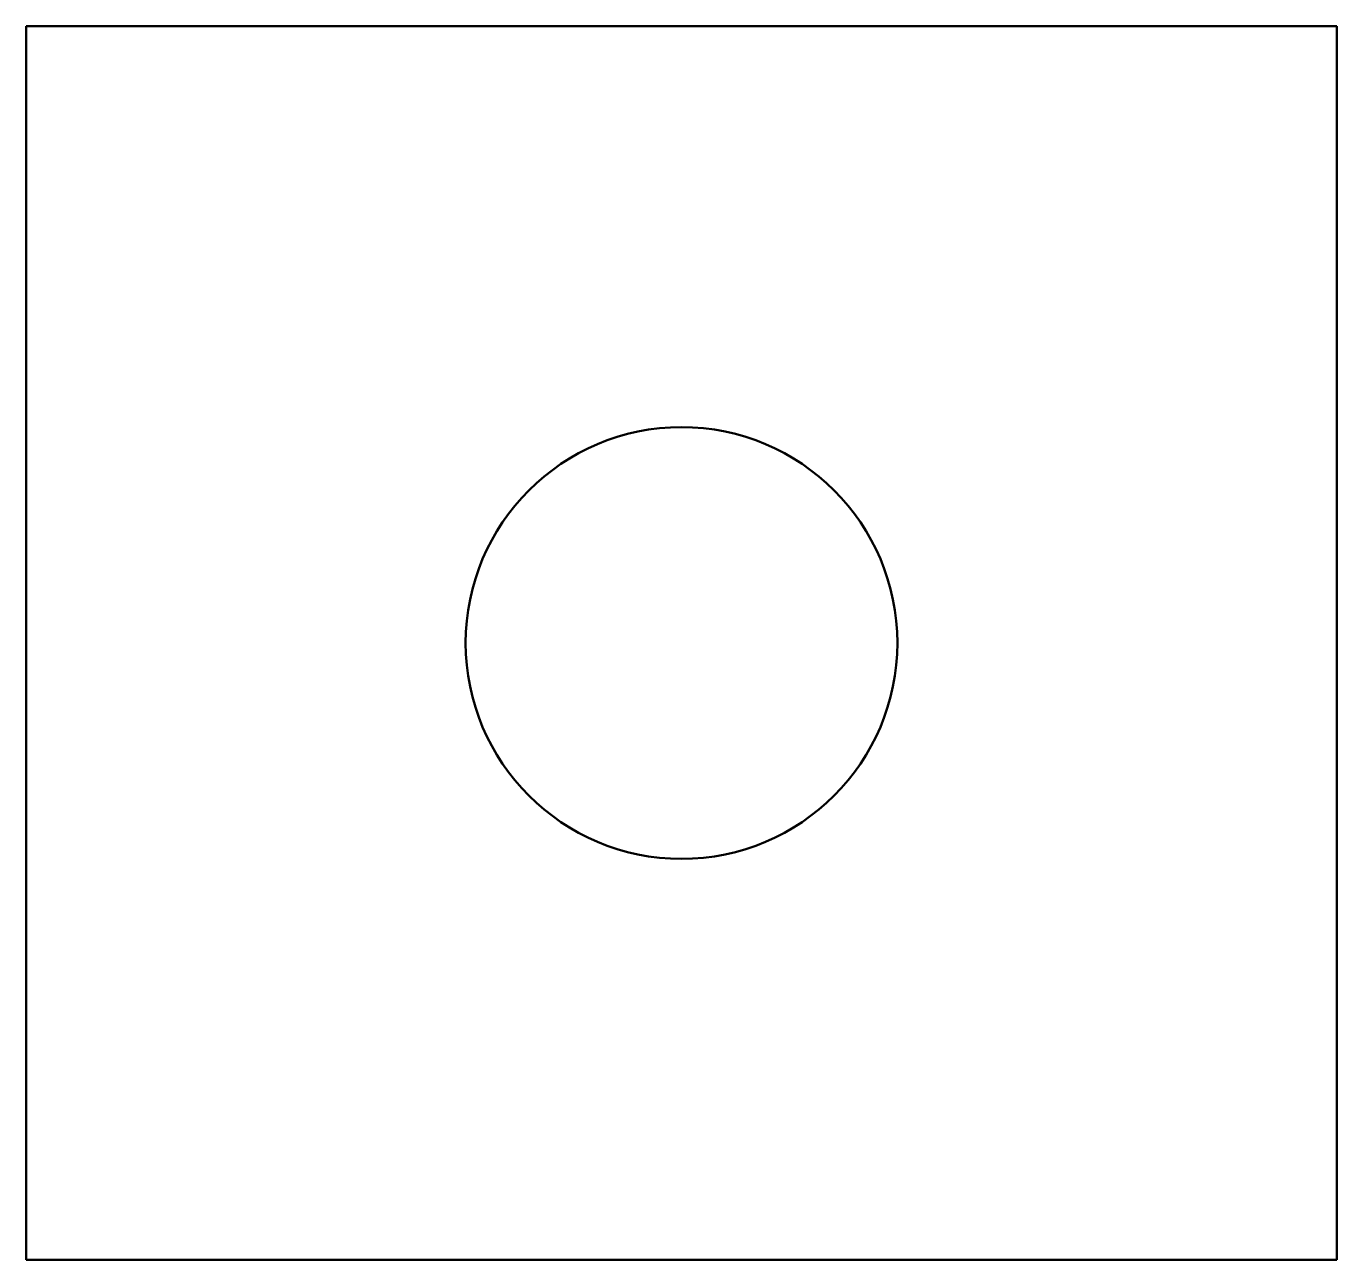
# Model space of a CAD drawing. Header units: millimetres. Extents: x 877.6 to 962.6, y 475 to 555.
import ezdxf

# ---------------------------------------------------------------- set-up
doc = ezdxf.new("R2010")
doc.units = ezdxf.units.MM
doc.layers.add('Visible (ANSI)', color=7, linetype='Continuous', lineweight=50)

msp = doc.modelspace()

# ---------------------------------------------------------------- linework, layer by layer
at = {"layer": 'Visible (ANSI)'}
for p, q in [((877.635, 554.979), (877.635, 474.979)), ((962.635, 554.979), (877.635, 554.979)), ((962.635, 474.979), (962.635, 554.979)), ((877.635, 474.979), (962.635, 474.979))]:
    msp.add_line(p, q, dxfattribs=at)
msp.add_circle((920.135, 514.979), 14, dxfattribs=at)

doc.saveas('drawing.dxf')
